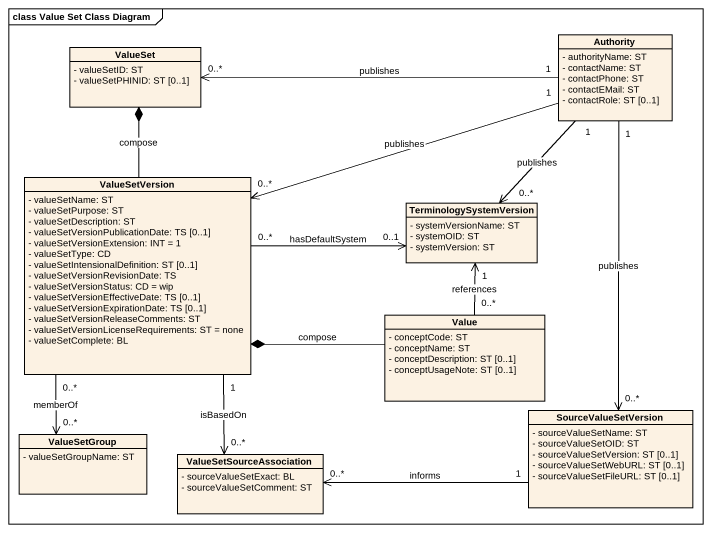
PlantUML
@startuml
mainframe class Value Set Class Diagram
hide circle
hide empty members
skinparam classAttributeIconSize 0
class ValueSet {
  - valueSetID: ST
  - valueSetPHINID: ST [0..1]
}
class Authority {
  - authorityName: ST
  - contactName: ST
  - contactPhone: ST
  - contactEMail: ST
  - contactRole: ST [0..1]
}
class ValueSetVersion {
  - valueSetName: ST
  - valueSetPurpose: ST
  - valueSetDescription: ST
  - valueSetVersionPublicationDate: TS [0..1]
  - valueSetVersionExtension: INT = 1
  - valueSetType: CD
  - valueSetIntensionalDefinition: ST [0..1]
  - valueSetVersionRevisionDate: TS
  - valueSetVersionStatus: CD = wip
  - valueSetVersionEffectiveDate: TS [0..1]
  - valueSetVersionExpirationDate: TS [0..1]
  - valueSetVersionReleaseComments: ST
  - valueSetVersionLicenseRequirements: ST = none
  - valueSetComplete: BL
}
class TerminologySystemVersion {
  - systemVersionName: ST
  - systemOID: ST
  - systemVersion: ST
}
class Value {
  - conceptCode: ST
  - conceptName: ST
  - conceptDescription: ST [0..1]
  - conceptUsageNote: ST [0..1]
}
class ValueSetGroup {
  - valueSetGroupName: ST
}
class SourceValueSetVersion {
  - sourceValueSetName: ST
  - sourceValueSetOID: ST
  - sourceValueSetVersion: ST [0..1]
  - sourceValueSetWebURL: ST [0..1]
  - sourceValueSetFileURL: ST [0..1]
}
class ValueSetSourceAssociation {
  - sourceValueSetExact: BL
  - sourceValueSetComment: ST
}
Authority "1" -left-> "0..*" ValueSet : publishes
Authority "1" -left-> "0..*" ValueSetVersion : publishes
Authority "1" --> "0..*" TerminologySystemVersion : publishes
Authority "1" --> "0..*" SourceValueSetVersion : publishes
ValueSetVersion -up-* ValueSet : compose
ValueSetVersion "0..*" -right-> "0..1" TerminologySystemVersion : hasDefaultSystem
ValueSetVersion "0..*" --> "0..*" ValueSetGroup : memberOf
ValueSetVersion "1" --> "0..*" ValueSetSourceAssociation : isBasedOn
Value -left-* ValueSetVersion : compose
Value "0..*" -up-> "1" TerminologySystemVersion : references
SourceValueSetVersion "1" -left-> "0..*" ValueSetSourceAssociation : informs
@enduml
